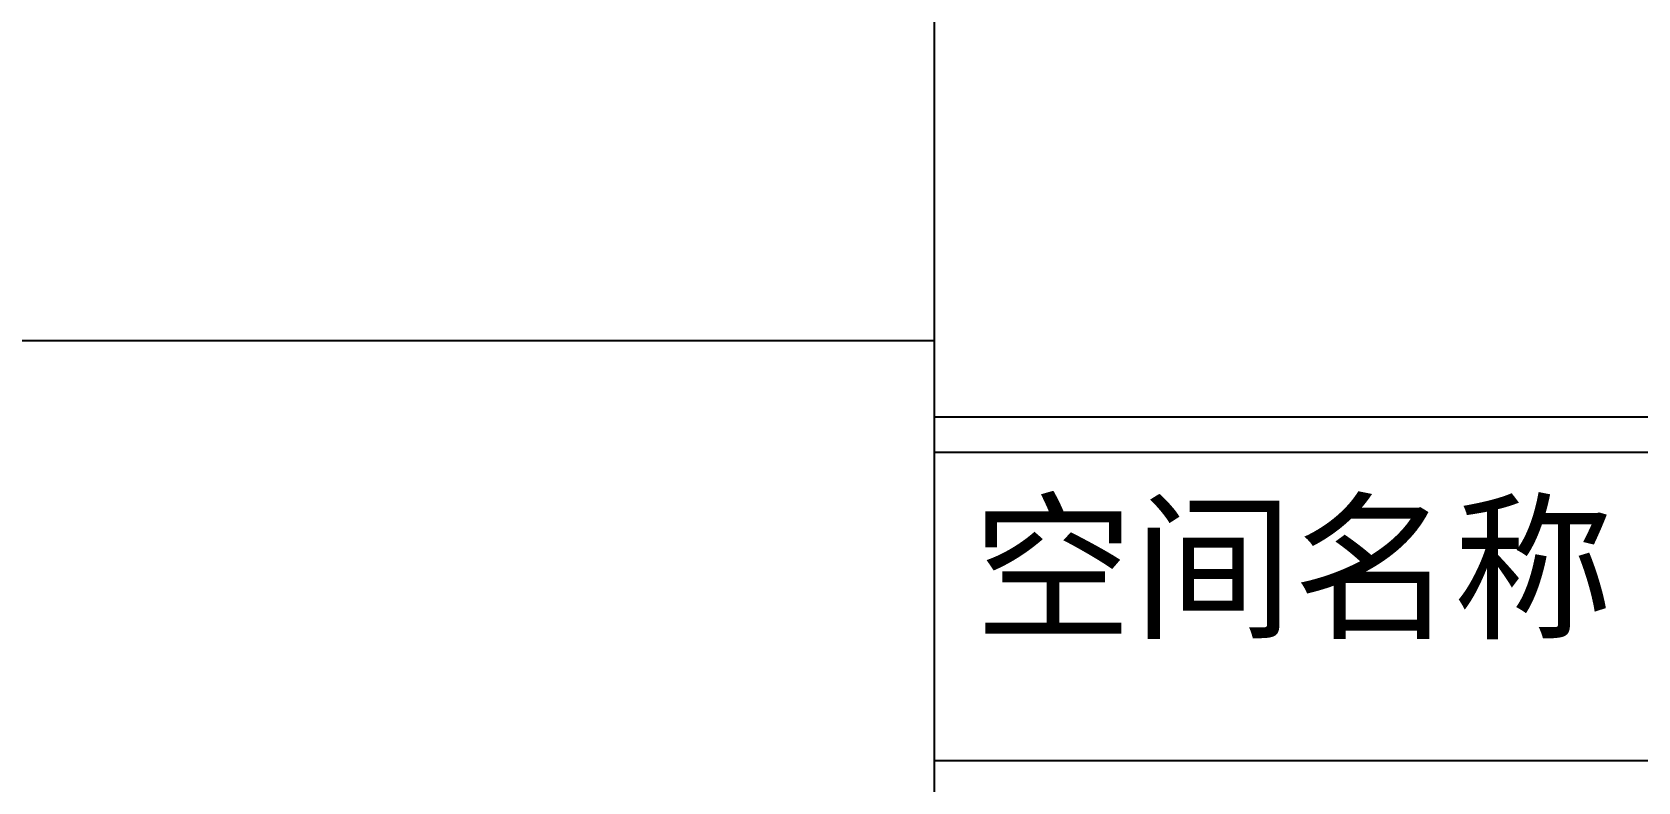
# Model space of a CAD drawing. Header units: millimetres. Extents: x 4862 to 20554, y 7569 to 11262.
# Drawn here: x 12611.2 to 12710.5, y 9272.5 to 9318.9 of the extents above; entities that cross this region are included whole.
import ezdxf

# ---------------------------------------------------------------- set-up
doc = ezdxf.new("R2010")
doc.units = ezdxf.units.MM
doc.styles.add('宋体', font='SimSun.ttf')

# ---------------------------------------------------------------- blocks, each defined once
blk = doc.blocks.new('A$C398a0407')
for p, q in [((8134, 64), (8134, 6784)), ((8134, 5895.4), (9568, 5895.4)), ((8134, 5871.3), (9568, 5871.3)), ((8134, 5871.3), (9568, 5871.3)), ((8134, 5661), (9568, 5661))]:
    blk.add_line(p, q)
at = {"color": 8, "insert": (8160.3, 5832.6), "char_height": 80, "attachment_point": 1, "style": '宋体'}
blk.add_mtext_dynamic_manual_height_columns('空间名称', width=575.66, gutter_width=12.1, heights=[0], dxfattribs=at)

msp = doc.modelspace()

# ---------------------------------------------------------------- linework, layer by layer
msp.add_lwpolyline([(11968.694, 9299.857), (12667.014, 9299.857), (12667.014, 9354.295), (11968.694, 9354.295)], close=True)

# ---------------------------------------------------------------- block references
at = {"xscale": 0.09079979139978399, "yscale": 0.09079979139978399, "zscale": 0.09079979139978399}
msp.add_blockref('A$C398a0407', (11928.449, 8759.836), dxfattribs=at)

doc.saveas('drawing.dxf')
